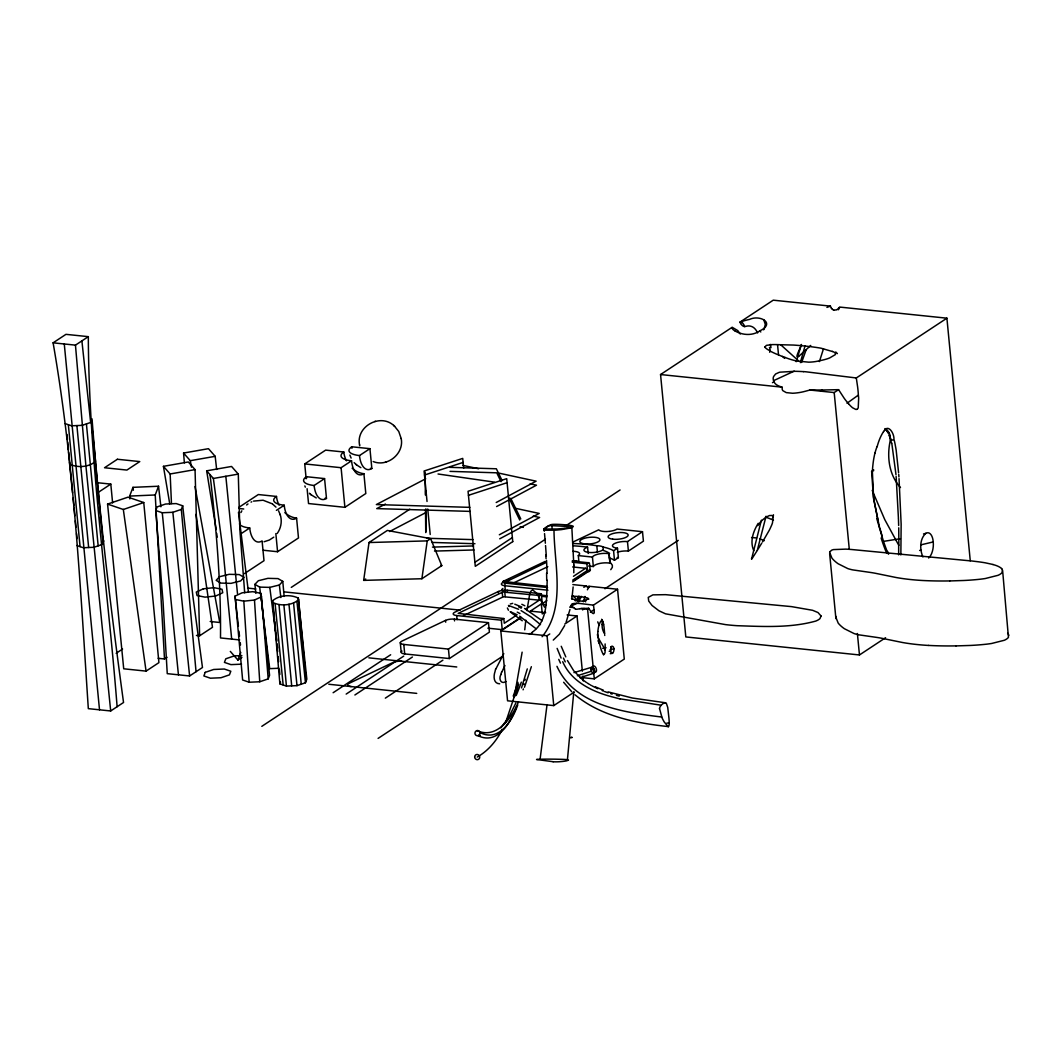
<?xml version="1.0" encoding="UTF-8"?>
<svg xmlns="http://www.w3.org/2000/svg" width="1062" height="1062" viewBox="0 0 1062 1062"><rect width="100%" height="100%" fill="white"/><g stroke="black" fill="none" stroke-linecap="round" stroke-linejoin="round"><path stroke-width="1.5" d="M573.838 565.17L571.847 527.615L568.422 526.699A50.684 16.58 -5.5 0 0 565.966 526.38L550.328 525.597A4.567 1.5 -5.5 0 0 549.054 525.876L546.2 527.19A23.377 7.646 -5.5 0 0 544.023 528.81M573.785 572.776L573.838 565.011M608.141 691.893L632.474 698.039L665.715 702.805A4.567 2.27 -84.1 0 1 666.325 703.243L667.732 707.411L668.967 718.337A50.684 25.169 -84.1 0 1 669.153 721.151C669.1 722.943 669.525 725.001 668.582 726.62C635.979 723.129 600.999 716.425 575.033 694.813M898.864 545.297L898.731 527.801M898.664 554.855L898.664 545.125L884.779 519.623L872.207 490.392M573.785 691.986L567.427 759.728L568.489 760.166L566.471 760.87A29.736 9.677 6.6 0 1 560.842 761.613A22.09 7.182 6.6 0 1 553.156 761.773M659.582 708.726L662.064 717.846A77.274 38.365 -84.1 0 0 664.228 721.974L668.237 726.766M602.101 624.575L602.181 619.783M573.135 586.941L571.847 599.114M525.809 620.155L524.747 629.846M553.129 761.719L536.549 759.489L540.093 759.211L547.049 704.597M526.911 610.61L529.673 594.322L531.013 591.096L532.62 589.901L536.801 593.313L544.58 607.212M522.132 652.148L514.446 696.128L505.552 722.757M363.669 580.383L369.018 542.536L387.338 530.442L430.601 538.66L441.779 565.621L421.893 578.737L363.669 580.383L365.726 579.029M421.893 578.737L427.229 540.89L430.601 538.66M761.388 520.181L752.161 556.661M577.224 601.689L578.843 596.286M393.896 425.623C380.276 412.879 355.651 426.619 359.58 445.005M373.174 461.545C387.338 467.413 404.29 453.7 401.197 438.54M766.047 516.238L757.272 550.435L761.746 543.16M569.962 609.495L566.126 622.186M796.208 361.677L801.412 344.486M525.013 680.211L525.252 679.322M578.418 601.53L579.865 596.393M800.336 362.62L805.089 345.747M527.283 668.901L521.522 687.91M523.805 684.632L524.044 683.755M578.697 601.663L581.458 596.353M758.215 523.3C753.303 531.279 749.626 541.394 753.781 550.674M801.598 362.487L806.204 349.624L810.744 345.442M500.985 674.436C498.436 678.445 500.68 684.937 506.003 681.552M523.088 689.809L523.354 688.946M531.358 666.71L524.469 687.26M583.317 601.782L585.016 596.446M819.413 361.571L823.475 348.801M762.516 541.925L769.114 530.535A113.475 91.226 56.6 0 0 770.162 528.464L771.689 525.079A35.511 28.555 56.6 0 0 772.486 522.849L773.455 514.765M751.883 557.577L751.551 558.665A9.691 7.792 56.6 0 0 751.458 558.997M571.847 527.761L561.639 529.58A77.274 25.289 -5.5 0 1 555.174 530.177L544.368 530.203M495.795 669.1L503.786 653.634M92.036 418.853C99.284 513.703 110.674 608.247 123.537 702.486L110.687 710.969L88.319 708.646C80.247 586.476 74.128 463.629 53.1 342.827L65.95 334.344L88.319 336.654C88.863 460.311 107.514 583.171 117.112 706.721M103.771 540.797L102.403 544.408L93.934 547.288L83.34 547.753L76.822 545.51M129.869 498.941L129.657 496.073L132.976 487.339L158.543 486.237L160.893 506.773M158.105 658.307L164.491 658.971L155.225 494.972L158.543 486.237M155.742 510.517L157.123 506.906L165.579 504.025L176.186 503.574L182.704 505.804L192.979 597.003L202.47 667.494L189.607 675.963L167.252 673.653L163.083 602.234L155.742 510.517L162.26 512.747L172.854 512.296L181.323 509.415L182.704 505.804M230.308 651.404L237.915 660.046L240.795 652.44M235.047 596.087L242.627 679.985L249.145 682.229L259.739 681.764L268.195 678.883L269.575 675.273L260.787 593.313L252.743 591.68L242.083 592.835L235.047 596.087L237.291 616.159M274.487 619.889L272.509 600.853C279.08 595.039 290.484 594.216 298.249 598.079L306.838 679.149L305.471 682.76L297.002 685.64L286.408 686.092L279.89 683.862L280.58 682.056M598.676 624.151L598.888 625.691A11.231 5.575 -84.1 0 0 597.933 631.478M277.182 533.496C281.164 528.079 282.333 520.699 280.102 514.353M501.848 671.98L504.941 665.529M516.397 706.788C510.928 722.133 497.574 745.444 478.033 735.674M517.752 704.942C512.508 720.182 499.06 742.71 479.971 732.488M587.405 589.822L588.985 586.264L617.553 589.237L624.283 659.077L594.282 678.857L582.733 677.662M801.452 344.672L798 352.796A44.697 35.935 56.6 0 0 797.389 354.442L797.15 355.226A8.191 6.584 56.6 0 0 797.031 355.73A3.465 2.788 56.6 0 0 796.965 356.367L797.907 356.766A8.045 6.465 56.6 0 0 798.651 356.354L798.704 356.328M578.777 596.459L578.485 597.136M515.866 703.017L508.671 717.408L500.879 727.842M578.405 597.309L577.967 598.344A10.726 8.629 56.6 0 0 577.741 598.955M518.482 701.809C511.844 717.686 496.897 739.67 476.931 730.603M564.665 625.531L559.342 634.226L553.275 640.081M764.255 328.662L765.304 324.375L763.711 319.675M838.436 309.759L839.405 307.927A4.593 3.69 56.6 0 0 839.538 307.051L946.906 318.188L970.27 560.789L977.85 561.718A106.665 34.9 -5.5 0 1 985.164 562.794L993.063 564.506M502.299 729.501C496.591 740.692 488.268 750.861 477.196 757.073M240.941 512.534L241.831 510.822M764.149 328.848L763.591 329.817M829.94 551.696L831.679 550.196A5.31 1.739 -5.5 0 1 833.524 549.585L845.856 549.12A90.456 29.603 -5.5 0 1 851.538 549.505L970.164 560.842M836.285 616.504L836.192 616.664A19.634 6.425 -5.5 0 0 835.927 617.42L838.197 623.102A128.714 42.122 -5.5 0 0 844.409 628.731L854.06 633.549A45.201 14.788 -5.5 0 0 858.985 634.85L875.101 637.173A78.694 25.753 -5.5 0 1 881.513 638.222L902.461 642.497A116.661 38.179 -5.5 0 0 928.493 645.444M769.605 352.226L770.216 351.137A52.078 19.806 15 0 0 769.459 347.407M753.489 556.408L752.108 558.546A18.97 15.253 56.6 0 1 751.737 559.077M756.98 550.886L753.887 555.771M610.769 569.683L612.336 567.32L612.336 565.196L610.942 563.272M883.597 431.584C888.217 423.008 894.35 433.681 893.952 439.283A50.578 25.116 -84.1 0 1 895.107 444.221L895.863 448.363A104.965 52.118 -84.1 0 1 896.195 450.447L898.598 472.763M543.359 613.172L545.35 611.858M255.823 593.339L254.92 584.365L258.331 580.728L267.916 578.339L278.032 578.604L282.771 581.352L284.151 596.419M254.92 584.365L259.659 587.113L269.788 587.379L279.359 584.989L282.771 581.352M272.509 600.853L272.854 602.512C280.62 606.375 292.01 605.552 298.595 599.738L298.249 598.079M848.511 403.759L845.564 400.135A161.358 80.128 -84.1 0 1 844.21 398.303L838.582 389.661L822.267 390.019L821.537 390.75M584.259 608.473L588.733 608.26L590.22 610.557A42.945 21.32 -84.1 0 0 590.578 611.035L591.375 612.004A16.049 7.978 -84.1 0 0 593.167 613.57M806.204 349.624L799.022 356.115M580.104 597.601L578.445 599.141M542.098 636.735C566.033 607.57 554.258 564.705 553.992 530.257M617.553 589.237L593.446 605.141L593.791 607.517A16.607 8.244 -84.1 0 1 593.99 609.694L590.366 612.243M946.906 318.188L856.304 377.966L857.618 386.9A69.999 34.754 -84.1 0 1 858.255 393.232L858.348 395.104L847.011 403.241M857.26 409.096L857.592 408.804A3.319 1.646 -84.1 0 0 858.229 407.728L858.667 398.077A56.644 28.13 -84.1 0 0 858.348 395.104M246.583 505.008L247.977 503.946M273.784 537.16L269.31 540.054L264.04 541.753M837.161 309.48L837.865 308.909A46.038 15.067 -5.5 0 0 839.06 307.622M53.1 342.827L75.455 345.137L88.319 336.654M97.943 492.582L110.806 484.099L112.612 502.95M238.711 507.477L258.318 494.547L276.492 496.432A21.054 6.89 -5.5 0 0 284.218 505.22A21.054 10.461 -84.1 0 0 296.59 518.123L298.488 537.943L277.58 551.736L263.363 550.249M306.161 478.776L304.728 463.921L325.636 450.129L343.809 452.014A21.054 6.89 -5.5 0 0 351.549 460.802A21.054 10.461 -84.1 0 0 363.908 473.718L365.806 493.525L344.898 507.317L308.538 503.547L307.104 488.693M240.583 534.013L249.729 527.973A21.054 10.461 -84.1 0 0 262.088 540.89L264 560.696L244.393 573.626M276.385 510.384L284.218 505.22M324.574 478.59L306.387 476.705A21.054 6.89 -5.5 0 0 314.126 485.493L324.574 478.59L326.485 498.41A21.054 16.926 56.6 0 1 325.118 498.211M304.728 463.921L341.088 467.705L351.549 460.802M369.934 448.668L351.761 446.783A21.054 6.89 -5.5 0 0 359.487 455.558L369.934 448.668L371.846 468.475A21.054 16.926 56.6 0 1 370.479 468.276M116.156 653.289L122.581 649.055M146.065 671.118L158.915 662.635L143.755 502.538L128.024 497.149L107.581 504.092L123.71 668.794L146.065 671.118L123.325 509.481L107.581 504.092M164.491 658.971L167.066 657.272M196.43 635.448L199.629 635.78L212.48 627.297L195.979 514.353M291.267 587.392L409.786 509.189M885.575 637.731L859.463 654.962L685.813 636.934L660.551 374.541L732.183 327.269L737.758 330.574L740.254 333.999M740.652 323.472L739.922 322.158L773.255 300.174L830.431 306.108L829.555 306.4M237.915 660.046L241.91 657.405M474.9 562.289L512.375 537.571M261.81 726.342L545.364 539.257M564.732 526.486L620.062 489.98M333.123 692.729L390.657 654.763M346.172 694.083L403.719 656.117M354.881 694.986L412.414 657.02M660.551 374.541L782.123 387.152L782.243 389.502A3 2.416 56.6 0 0 782.906 390.697L786.252 392.608L792.637 393.259A82.743 66.534 56.6 0 0 805.288 391.267L809.894 390.033L834.188 392.555L838.582 389.661M488.48 622.677L454.39 619.133A7.062 2.31 -5.5 0 0 445.522 620.407L401.94 641.103A7.062 2.31 -5.5 0 0 403.799 644.448L448.443 649.081L488.48 622.677L489.396 632.155L449.359 658.559L404.702 653.927A7.062 2.31 -5.5 0 1 402.007 651.059M529.832 611.46L542.257 603.256L541.341 593.777L507.251 590.233A7.062 2.31 -5.5 0 0 498.397 591.507L454.801 612.203A7.062 2.31 -5.5 0 0 456.66 615.548L501.317 620.181L503.813 618.535L504.277 623.275L516.397 615.283M503.813 618.535L458.16 613.385L502.884 592.025L538.832 595.424L541.341 593.777M572.259 562.223L586.874 563.736L588.375 562.741A2.018 0.996 -84.1 0 1 589.556 563.988L590.1 569.67L573.546 580.595M385.333 698.146L442.881 660.179M573.467 576.294L585.587 568.303A2.018 1.62 56.6 0 1 587.512 570.374L572.697 580.144M572.949 551.271A10.076 3.292 -5.5 0 1 578.312 555.585L592.437 557.059A10.076 3.292 -5.5 0 1 599.061 553.926A10.076 3.292 -5.5 0 1 609.07 553.74L609.986 563.218A10.076 3.292 -5.5 0 0 599.977 563.404A10.076 3.292 -5.5 0 0 593.353 566.537L588.64 566.046M617.487 548.191L613.57 550.766L614.486 560.258L618.389 557.669L617.487 548.191A10.076 3.292 -5.5 0 1 613.783 543.983A10.076 3.292 -5.5 0 1 627.483 541.593L642.497 531.69L643.413 541.169L628.399 551.072A10.076 3.292 -5.5 0 0 617.341 552.253M525.823 609.057L539.297 600.163L538.832 595.424M572.604 581.91L587.552 572.046M487.87 628.173L502.22 629.66L520.168 617.832M574.21 692.105L553.767 705.593L507.556 700.801L500.826 630.961L521.283 617.473M542.284 613.969L541.341 604.225L546.797 600.641M378.085 738.409L502.578 656.276M604.928 588.746L678.246 540.372M500.826 630.961L547.036 635.753L549.771 633.961M564.758 624.071L577.038 615.973L582.348 671.184M579.879 608.699L587.565 609.03L588.733 608.26M588.268 586.967L587.618 587.127A2.695 0.889 -5.5 0 1 587.299 587.02M532.181 632.222C548.603 621.111 546.293 597.521 547.222 580.224M569.763 607.092L571.608 606.123A11.403 3.73 -5.5 0 1 571.436 604.743A4.965 1.62 -5.5 0 1 572.697 603.628M928.626 558.028A12.89 6.399 -84.1 0 0 933.232 541.965A12.93 6.425 -84.1 0 0 925.865 533.297C919.533 538.952 919.679 549.651 922.918 556.953M772.459 382.639L774.278 381.643A42.852 14.018 -5.5 0 1 773.627 376.479L775.618 373.983L779.096 372.404A8.589 2.814 -5.5 0 1 779.999 372.165L794.416 371.328M496.206 502.512L536.111 481.166L497.812 472.895M496.604 506.547L536.496 485.188L530.124 483.821M499.326 534.783L539.217 513.437L515.282 508.273M499.711 538.819L539.615 517.473L533.23 516.092M425.689 478.776L376.346 504.569L469.829 507.357M385.44 504.052L376.731 508.605L470.227 511.393M389.608 531.531L425.889 512.574M793.779 371.328L773.494 380.714M593.446 605.141L579.932 603.495A27.758 9.08 -5.5 0 0 579.401 603.455A16.249 5.31 -5.5 0 0 576.812 603.362L572.033 605.605M529.858 633.51L529.115 633.881M572.883 542.085L598.702 529.819A10.076 3.292 -5.5 0 0 607.079 531.544A10.076 3.292 -5.5 0 0 617.115 529.049L642.497 531.69M545.231 561.413L504.37 580.808A2.018 1.407 64.6 0 0 503.016 582.401A7.062 2.31 -5.5 0 0 504.875 585.759L505.393 591.096M503.016 582.401L510.278 578.963M545.895 562.634L506.189 581.724L547.063 586.343M512.933 583.237L547.806 566.683M463.444 615.615L503.547 596.725L539.297 600.163M734.984 330.919C741.541 334.795 750.17 335.765 757.166 332.433A24.479 8.005 -5.5 0 0 759.688 330.932C775.857 323.392 760.18 314.432 749.573 319.383A27.267 8.921 -5.5 0 0 742.816 321.202L739.922 322.158M235.777 599.552L243.822 601.172L254.482 600.03L261.504 596.764L260.787 593.313M502.22 592.251L502.671 596.99M570.785 606.15L571.608 605.791M251.057 502.1L251.734 501.808M510.264 604.012L512.734 603.362M586.357 599.831L587.79 599.034A2.921 0.956 -5.5 0 0 587.857 598.57L587.684 598.384A4.859 1.593 -5.5 0 0 587.034 598.065L585.627 597.561M591.534 667.308L573.945 672.631M593.061 669.618L594.229 669.206M591.428 671.224L577.33 675.751M594.109 673.135L579.918 677.729M123.325 509.481L143.755 502.538M424.481 475.046L463.125 462.421M468.448 495.317L507.092 482.692M253.526 501.105L263.084 500.229L272.124 503.76M741.369 321.706L741.926 322.211A28.488 11.894 18.4 0 1 744.727 326.565M374.713 421.495L375.457 421.295M385.32 462.235L386.064 462.05M586.343 599.818A6.598 2.164 -5.5 0 1 583.675 600.561C581.511 602.791 571.688 597.747 575.458 600.933M920.98 550.143L919.626 550.474M611.924 646.28A3.398 1.686 -84.1 0 0 610.73 650.9L609.216 651.325M933.286 541.925L920.847 544.859M610.703 646.785L611.964 646.506A3.438 1.712 -84.1 0 1 613.889 648.802L610.132 649.665M610.278 653.714L612.588 653.143A3.425 1.699 -84.1 0 0 613.916 648.789M925.878 533.363L923.515 533.92M573.135 603.601L574.754 603.389A8.549 2.801 -5.5 0 1 576.799 603.375M606.083 647.754L602.712 648.338M900.417 538.686L883.358 541.408M184.376 462.873L183.567 453.049L208.471 448.682L215.188 456.328L216.648 469.47M183.567 453.049L190.284 460.682L215.188 456.328M169.761 503.946L163.429 466.337L188.332 461.97L195.05 469.616L199.629 635.78M163.429 466.337L170.146 473.971L195.05 469.616M216.17 529.553L206.665 470.824L231.556 466.457L238.286 474.103L239.853 529.487L244.685 592.795M206.665 470.824L213.382 478.458L238.286 474.103M569.763 737.798L572.232 737.426L571.09 737.36M665.277 702.712L663.538 703.363A23.377 11.602 -84.1 0 0 661.135 705.221L620.022 698.823M129.657 496.073L155.225 494.972M241.844 655.586L234.277 655.904L225.808 658.785L224.427 662.396L230.945 664.626L241.552 664.175M278.788 668.263L269.708 668.648L261.703 603.681M369.018 542.536L427.229 540.89M432.46 547.103L473.612 545.934M434.504 551.085L473.997 549.97M540.093 759.211L546.412 759.131A203.957 66.348 6.6 0 1 555.519 759.184L562.196 759.343A27.453 8.934 6.6 0 1 566.019 759.556L567.427 759.728M765.038 346.929L766.352 345.376L771.716 344.619A40.688 13.315 -5.5 0 1 780.198 344.725L793.42 345.057A135.378 44.299 -5.5 0 1 800.482 345.601M949.747 580.954L963.884 580.489A88 28.793 -5.5 0 0 980 579.241A48.44 15.85 -5.5 0 0 985.363 578.511L998.041 575.312A16.58 5.429 -5.5 0 0 1001.015 573.599A17.682 5.788 -5.5 0 0 1002.17 572.352L1002.355 569.697A28.342 9.279 -5.5 0 0 1001.572 568.595M573.201 596.286L574.635 596.3A28.793 9.425 -5.5 0 1 578.578 596.539A30.254 9.903 -5.5 0 1 585.693 597.521M955.999 645.908L970.137 645.457A88 28.793 -5.5 0 0 986.266 644.209A48.44 15.85 -5.5 0 0 991.629 643.479L1004.294 640.28A16.58 5.429 -5.5 0 0 1007.267 638.554A17.682 5.788 -5.5 0 0 1008.435 637.319L1002.621 570.559M822.267 390.019L809.894 390.033M583.808 608.353L581.087 608.353M751.577 537.518L756.542 537.943M427.017 538.261L472.935 539.629M432.327 542.443L474.966 543.717M449.638 467.333L496.352 468.78L502.1 480.582M450.036 471.369L496.737 472.816L501.052 481.67M573.161 543.518L576.454 543.651A92.407 30.24 -5.5 0 1 593.512 545.244L596.804 545.749A10.076 3.292 -5.5 0 1 603.03 546.957L603.335 550.116M499.698 683.795C493.339 683.742 493.418 675.976 495.025 671.596A53.392 46.728 13.3 0 1 495.609 669.047M885.19 428.557L888.31 431.504L890.978 439.827M514.778 604.185L521.814 607.052M96.43 482.613L110.806 484.099M238.99 508.499L243.729 508.99M572.139 561.068L588.375 562.741M572.644 566.949L585.587 568.303M572.869 584.591L586.556 586.025A13.049 4.275 -5.5 0 0 586.821 586.609M504.37 580.808A5.031 1.646 -5.5 0 0 505.698 583.197L547.554 587.552M547.939 590.22L504.875 585.759A2.018 0.996 -84.1 0 1 505.698 583.197M540.505 595.092L546.89 595.742M541.474 596.3L546.837 596.857M541.341 604.225L546.2 604.729M570.467 607.252L573.706 607.583L575.538 609.176M530.827 611.168L545.682 612.708M567.135 614.938L577.038 615.973M247.592 588.096L255.823 588.945M283.833 591.853L460.085 610.146M210.183 621.496L219.768 622.491L195.01 486.569M239.667 639.935L220.498 637.943C221.055 583.343 216.409 528.823 210.024 474.634M368.859 657.843L456.766 666.976M328.835 684.26L416.729 693.38M661.692 717.036C624.23 712.35 575.923 705.885 557.563 667.64M666.923 723.01L669.193 723.249M438.048 473.997L494.494 482.148M510.424 611.725L517.167 614.779M856.304 377.966L805.54 371.753A104.288 34.13 -5.5 0 0 803.562 371.62M520.115 526.779L523.314 527.376M440.65 565.409L441.779 565.621M479.705 735.382L480.396 735.541M462.687 465.329L478.657 468.767M619.239 696.128L616.398 695.344M833.909 310.144L836.537 309.865A6.345 2.071 -5.5 0 0 836.949 309.626M610.756 693.659L612.163 694.097M759.662 538.739L764.268 540.691M65.074 423.579L71.592 425.809L82.186 425.344L90.655 422.477L81.893 340.902M608.154 692.796L604.557 691.508M784.884 357.416L782.521 356.474A164.796 53.923 -5.5 0 1 770.972 351.522L769.751 350.858M602.194 690.592L603.375 691.057M603.402 690.234L595.477 686.888M573.852 599.433L573.812 599.419A43.861 14.35 -5.5 0 1 571.502 598.477M316.277 497.945L311.073 494.746M597.826 688.734L591.919 685.8M360.868 467.665L356.434 464.811M771.716 519.252L773.441 520.141M518.588 609.269L508.486 605.459L509.229 606.575M832.396 351.509L821.006 348.19A128.316 41.989 -5.5 0 0 800.721 345.668M524.548 608.473L542.231 620.752M521.084 610.597L531.358 617.102L540.492 624.642M590.26 684.871L591.096 685.335M519.65 616.199L536.005 628.691M589.437 684.379L587.02 682.866M614.486 560.258L612.455 559.156A52.357 17.125 -5.5 0 0 609.309 557.922M884.978 429.101L888.456 432.048A6.306 5.071 56.6 0 1 889.77 434.345L890.235 439.748A48.281 38.816 56.6 0 1 890.009 441.765C886.797 457.563 889.279 475.364 900.483 487.538M512.694 613.703L522.278 620.779M586.224 682.335L582.746 679.813M512.442 613.517L510.278 611.871M272.708 504.145L275.961 507.132M582.095 679.295L573.745 670.812L567.453 660.524M832.369 309.308L831.506 308.392M780.663 344.712L798.491 360.801M573.307 596.286L579.095 601.61M394.347 426.008L398.768 431.491L401.224 438.699M354.164 462.62L355.982 464.426M309.44 493.246L310.622 494.361M393.644 425.397L394.613 426.234M355.73 464.2L356.686 465.037M310.356 494.135L311.325 494.958M782.521 356.474L784.619 358.359M759.702 330.932L760.804 331.968M571.754 691.734L563.63 682.269M603.574 654.683C609.216 650.966 597.574 640.466 597.415 634.386M508.446 610.225L507.397 607.982M888.124 553.74L887.58 552.452A169.708 84.27 -84.1 0 1 882.283 537.359L876.747 518.521M278.563 510.809L280.328 514.99M510.716 498.277L520.778 518.92M508.95 497.892L519.73 520.008M562.701 661.679C571.436 682.03 593.353 692.225 613.69 697.256A262.221 226.644 89.9 0 0 620.009 698.902M597.999 640.744L599.393 643.532L598.45 639.058A23.789 11.815 -84.1 0 1 597.853 631.492M557.404 667.308L556.953 666.312M351.11 458.08L349.876 455.067M886.027 428.729L887.978 433.03M601.623 619.252L602.937 622.252M305.325 487.139L304.834 485.918M561.24 646.28L565.767 656.874M889.425 436.323L889.013 435.38M888.655 553.979L887.567 551.43M890.235 438.181L890.832 439.575M597.72 621.867L598.464 623.646M557.112 648.391L561.094 658.082M770.362 344.393L771.012 347.632M882.256 536.469L880.066 528.849M879.814 528.783L873.641 499.021L872.38 471.74A59.034 29.311 -84.1 0 1 872.752 466.391L873.137 462.913A43.038 21.373 -84.1 0 1 874.955 453.089M878.194 521.349L873.389 496.87L871.61 471.103M599.419 643.612L600.827 648.603A42.799 21.253 -84.1 0 0 601.915 651.55L602.101 652.002A19.488 9.677 -84.1 0 0 603.561 654.736M891.775 443.146L895.996 474.714M95.168 459.74L103.08 542.602M68.618 452.319L69.787 464.174C77.553 468.037 88.942 467.214 95.514 461.399L91.345 420.671M603.588 624.323L603.481 623.792A10.567 5.244 -84.1 0 0 603.309 623.142A8.881 4.407 -84.1 0 0 602.818 621.283L602.194 620.434A2.204 1.089 -84.1 0 0 601.729 620.367L600.734 621.336A10.155 5.044 -84.1 0 0 599.087 625.173M1008.873 635.527L1008.608 634.651A28.342 9.279 -5.5 0 0 1008.462 634.372M190.284 460.682L191.465 467.161M359.553 444.832L359.726 445.801M829.94 551.696A19.634 6.425 -5.5 0 0 829.674 552.452L831.944 558.134A128.714 42.122 -5.5 0 0 838.157 563.763L847.808 568.595A45.201 14.788 -5.5 0 0 852.733 569.896L868.849 572.219A78.694 25.753 -5.5 0 1 875.261 573.254L896.209 577.529A116.661 38.179 -5.5 0 0 922.241 580.476A148.003 48.427 -5.5 0 0 949.76 580.927M248.415 591.866L238.472 512.282M213.382 478.458L223.299 552.824L231.675 639.112M132.976 487.339L133.361 490.219M216.688 533.376L217.192 537.199M269.788 587.379L275.536 631.571M275.708 632.833L276.691 640.413M277.182 644.209L277.673 647.993M259.659 587.113L261.385 601.132M279.359 584.989L280.833 597.534M237.423 617.42L238.406 626.195M238.963 631.213L239.521 636.231M240.224 642.51L240.503 645.019M305.471 682.76L296.948 601.477M237.476 593.525L225.834 476.28M189.607 675.963L172.854 512.296M110.687 710.969L85.903 465.846L75.455 345.137M162.26 512.747L178.429 674.808M69.442 462.514L72.574 492.954M275.124 603.84L283.156 684.977M274.62 621.151L275.655 631.306M196.045 671.728L181.323 509.415M64.278 343.982L99.509 709.801M68.34 424.694L80.075 546.638M588.959 586.582L588.919 586.343A9.571 3.133 -5.5 0 1 588.375 586.914M306.161 680.954L298.595 599.738M297.002 685.64L288.97 604.198M276.916 643.984L277.673 651.603M275.775 632.567L276.664 641.448M73.092 498.038L73.849 505.645M301.236 684.193L293.577 603.043M283.859 604.743L291.705 685.866M98.169 545.855L86.42 423.911M74.101 508.18L74.844 515.8M834.188 392.555L849.295 549.333M857.392 633.51L859.463 654.962M829.648 553.647L835.9 618.602M777.557 344.725L778.499 354.628M627.483 541.593L628.399 551.072M609.07 553.74L609.986 563.218M596.804 545.749L597.415 552.067M592.437 557.059L593.353 566.537M573.613 545.828A90.96 29.763 -5.5 0 1 587.565 547.169L588.189 553.475M586.874 563.736L587.512 570.374M587.565 609.03L593.339 669.113M593.658 672.365L594.282 678.857M578.312 555.585L578.923 561.917M582.826 676.056L583.29 680.928M547.036 635.753L553.767 705.593M507.251 590.233L507.424 592.012M504.755 591.892L505.207 596.632M501.317 620.181L502.22 629.66M498.397 591.507L498.556 593.286M463.669 468.209L462.727 458.399L424.096 471.01L427.03 501.463M456.66 615.548L457.058 619.704M454.39 619.133L454.563 620.912M445.522 620.407L445.695 622.186M448.443 649.081L449.359 658.559M427.747 508.99L430.203 534.491M403.799 644.448L404.702 653.927M400.281 642.643L401.184 652.121M341.088 467.705L344.898 507.317M275.841 533.575L277.58 551.736M278.164 656.674L278.656 661.745M98.222 495.476L98.779 501.277M99.337 507.078L99.616 509.986M100.319 517.234L100.598 520.128M76.889 425.583L88.637 547.514M75.336 520.871L75.946 527.217M551.842 525.438L552.067 527.827M544.076 528.81L544.302 531.226M279.001 604.623L286.408 686.092M279.864 674.436L279.386 669.365M76.557 533.562L77.035 538.633M67.025 434.491L67.49 439.588M272.854 602.512L279.89 683.862M544.527 533.615L545.364 543.2M67.729 442.137L68.393 449.784M261.504 596.764L268.195 678.883M896.129 476.387L898.425 518.163M545.549 545.576L546.319 556.276M898.731 474.422L898.917 476.944M604.583 633.098L604.225 628.823A34.435 17.098 -84.1 0 0 603.614 624.297M899.036 478.617L901.147 524.163L900.868 554.337A33.559 16.66 -84.1 0 1 900.828 554.948M604.61 633.47L604.623 633.642A6.837 5.496 56.6 0 1 604.066 632.766L603.92 632.607A12.664 10.182 56.6 0 1 602.181 624.602M243.822 601.172L249.145 682.229M545.815 555.068L546.054 558.692M254.482 600.03L259.739 681.764M604.69 634.744L604.743 635.474M546.558 560.404L547.116 573.427M170.146 473.971L171.473 503.561M898.439 518.575L898.664 525.491M605.114 643.93L605.181 648.112A25.222 12.518 -84.1 0 1 605.128 650.276L605.128 650.316M425.676 490.87L425.716 494.135M425.849 508.844L426.074 531.717M425.145 472.139L425.371 495.011M425.517 509.707L425.743 532.58M848.525 403.733A78.814 39.135 -84.1 0 0 852.56 407.755L855.693 409.374A8.084 4.009 -84.1 0 0 857.26 409.162M781.858 387.059A30.944 10.129 -5.5 0 1 774.118 381.656M794.442 371.302A63.096 20.643 -5.5 0 1 803.536 371.647M821.311 390.431A210.024 139.095 61.2 0 1 820.594 391.161M765.529 517.154A52.078 49.051 -45 0 1 771.609 519.451M740.626 323.538A16.461 8.177 -84.1 0 0 744.581 326.631L747.09 326.061A38.033 18.89 -84.1 0 1 750.17 326.087L751.126 326.339A25.369 12.598 -84.1 0 1 757.618 332.924M735.063 330.906A22.753 7.447 -5.5 0 1 732.023 327.587M770.096 350.752A42.029 13.753 -5.5 0 1 764.706 346.982M784.977 357.39A84.588 27.678 -5.5 0 0 796.42 360.961L808.726 362.169A15.877 5.191 -5.5 0 0 819.559 360.722A24.771 8.111 -5.5 0 0 829.608 357.974L835.29 354.642A10.806 3.531 -5.5 0 0 835.462 353.593L834.666 352.557A18.266 5.974 -5.5 0 0 832.25 351.376M831.427 308.299A49.038 16.049 -5.5 0 1 830.444 306.108M826.94 307.422A72.667 58.423 56.6 0 1 829.568 306.427M757.856 525.663A38.232 30.732 56.6 0 1 769.379 515.561L772.207 515.468A1.593 1.274 56.6 0 1 772.738 516.862M833.736 310.131A12.054 3.943 -5.5 0 1 832.449 309.334M890.62 439.801A49.609 28.209 -82.8 0 1 891.536 443.358M835.728 351.973A260.124 255.902 73.6 0 1 837.387 353.619M886.597 553.01A169.681 86.672 -83.2 0 1 881.128 537.969M873.601 470.824A66.309 28.183 -88.4 0 1 873.601 469.683M874.969 453.102A33.002 16.381 -84.1 0 1 877.053 446.584M877.146 446.664A37.037 18.386 -84.1 0 1 883.584 431.504M893.115 439.841A1.726 0.876 -13.7 0 1 892.027 440.066M594.308 612.376A1.699 0.836 -84.1 0 1 593.658 613.531M593.977 609.707A10.859 5.39 -84.1 0 1 594.149 611.739M612.601 653.289A3.319 1.646 -84.1 0 1 610.69 650.94M579.852 608.645A19.647 15.797 56.6 0 1 575.551 609.256M573.626 607.57A8.23 2.695 -5.5 0 1 571.568 606.123M584.127 608.46A55.888 37.011 61.2 0 1 582.573 609.933M571.887 596.26A9.266 3.027 -5.5 0 1 573.175 596.313M584.472 600.548A66.494 65.326 82.8 0 1 585.733 601.849M587.963 598.225A69.229 68.101 73.6 0 1 588.839 599.114M583.821 587.299A19.169 15.412 56.6 0 1 586.556 586.025M589.052 586.636A6.757 5.429 56.6 0 1 588.613 587.817M517.99 682.348A105.005 34.263 -78.8 0 1 513.212 696.088M514.778 694.508A109.373 34.794 -81.3 0 1 513.849 697.296M518.694 684.114A109.784 34.502 -81.4 0 1 514.765 696.314M521.323 682.149A102.377 34.183 -77 0 1 516.198 695.464M517.247 612.137A47.286 26.231 41.8 0 1 519.968 613.61M659.436 708.606A5.509 2.735 -84.1 0 1 661.161 705.407M560.47 663.139A74.433 55.343 74.4 0 1 558.771 659.383M518.521 606.827A53.392 28.661 40.2 0 1 521.203 608.194M565.263 661.918A76.172 57.335 71.8 0 1 563.471 658.095M521.84 604.305A50.949 28.555 39.2 0 1 524.827 605.778M500.879 674.41A47.286 41.126 16.6 0 1 501.649 671.914M544.063 530.27A5.509 1.805 -5.5 0 1 544.209 528.823M546.585 573.201A262.221 156.034 69.3 0 1 546.704 579.985M532.42 632.54A74.433 49.383 51.2 0 1 530.217 634.027M590.432 569.75A2.761 2.668 -64 0 1 587.565 571.887M503.401 591.043A7.062 2.31 -5.5 0 1 502.91 588.454M573.161 560.749A10.076 3.292 -5.5 0 1 579.334 561.825M609.522 562.21A42.241 13.819 -5.5 0 1 610.557 562.873M609.654 553.395A42.241 13.819 -5.5 0 0 602.446 550.196A10.076 3.292 -5.5 0 1 587.352 552.227A10.076 3.292 -5.5 0 1 587.578 547.156M618.389 557.669A10.076 3.292 -5.5 0 1 617.181 557.51M602.924 546.996A48.839 15.983 -5.5 0 1 613.717 550.74M401.781 661.268A7.062 2.31 -5.5 0 0 392.927 662.542L349.332 683.224A7.062 2.31 -5.5 0 0 351.19 686.583M296.59 518.123A21.054 16.926 56.6 0 1 284.828 512.627M279.12 505.22A21.054 16.926 56.6 0 1 276.492 496.432M351.947 448.27A21.054 16.926 56.6 0 1 351.761 446.783M371.846 468.475A21.054 10.461 -84.1 0 1 359.487 455.558M363.908 473.718A21.054 16.926 56.6 0 1 352.146 468.223M346.438 460.802A21.054 16.926 56.6 0 1 343.809 452.014M306.586 478.192A21.054 16.926 56.6 0 1 306.387 476.705M326.485 498.41A21.054 10.461 -84.1 0 1 314.126 485.493M249.729 527.973A21.054 6.89 -5.5 0 1 239.454 523.898M1007.639 633.284A38.166 12.492 -5.5 0 1 1007.931 633.549M956.012 645.882A148.003 48.427 -5.5 0 1 928.52 645.417M992.97 564.546A38.166 12.492 -5.5 0 1 1001.678 568.582M545.47 528.305L545.589 528.717A3.067 1.009 -5.5 0 0 546.147 529.035L556.953 528.995A77.274 25.289 -5.5 0 0 563.418 528.398C588.72 526.088 558.108 523.792 552.107 524.429A4.567 1.5 -5.5 0 0 550.846 524.708L547.979 526.009A35.179 11.509 -5.5 0 0 547.169 526.553L545.47 528.305M821.032 615.973L819.97 618.588A16.7 5.469 -5.5 0 1 815.815 621.058C790.301 628.146 763.193 626.553 736.988 625.691A110.7 36.227 -5.5 0 1 725.439 624.602L665.476 613.809L658.918 610.756L652.055 605.486L648.709 601.065L648.258 597.388L652.878 594.866L665.648 594.667L791.469 606.614L812.629 610.305L818.005 612.548L821.032 615.973M205.231 672.352L203.864 675.963L210.382 678.206L220.976 677.742L229.445 674.861L230.812 671.25L224.294 669.02L213.701 669.472L205.231 672.352M219.582 576.706L216.157 580.343L220.909 583.091L231.025 583.357L240.596 580.967L244.021 577.33L239.269 574.582L229.153 574.316L219.582 576.706M117.391 459.262L104.541 467.745L126.896 470.068L139.759 461.585L117.391 459.262M512.76 541.607L475.285 566.325L468.063 491.281L506.707 478.657L512.76 541.607M203.32 588.813L196.297 592.065L197.014 595.53L205.059 597.149L215.719 596.008L222.741 592.742L222.024 589.291L213.98 587.658L203.32 588.813M478.896 735.262A2.628 2.536 -65.8 0 0 478.604 730.749A2.628 2.536 -65.8 0 0 474.94 733.391A2.628 2.536 -65.8 0 0 478.896 735.262M590.923 669.087A3.213 1.673 70.8 0 0 593.831 673.268A3.213 1.673 70.8 0 0 593.711 668.29A3.213 1.673 70.8 0 0 590.923 669.087M592.702 667.852A3.213 1.673 70.8 0 0 595.583 672.1A3.213 1.673 70.8 0 0 595.53 667.162A3.213 1.673 70.8 0 0 592.702 667.852M474.661 756.901A2.628 2.496 61.3 0 0 478.418 759.41A2.628 2.496 61.3 0 0 478.511 754.909A2.628 2.496 61.3 0 0 474.661 756.901M612.747 539.177A10.076 3.292 -5.5 0 0 628.173 535.208A10.076 3.292 -5.5 0 0 613.517 533.389A10.076 3.292 -5.5 0 0 612.747 539.177M584.485 543.863A10.076 3.292 -5.5 0 0 599.924 539.894A10.076 3.292 -5.5 0 0 585.268 538.062A10.076 3.292 -5.5 0 0 584.485 543.863"/></g></svg>
